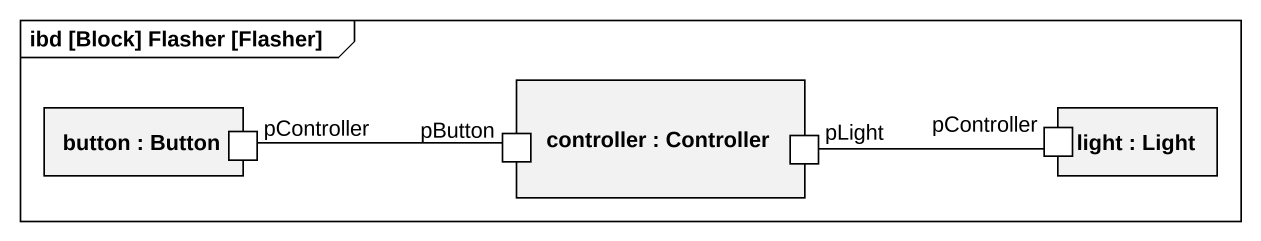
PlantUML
@startuml
mainframe ibd [Block] Flasher [Flasher]
rectangle "controller : Controller" as controller {
  port pButton
  port pLight
}
rectangle "button : Button" as button {
  port pController
}
rectangle "light : Light" as light {
  port "pController" as pController_2
}
pController -right- pButton
pLight -right- pController_2
@enduml
